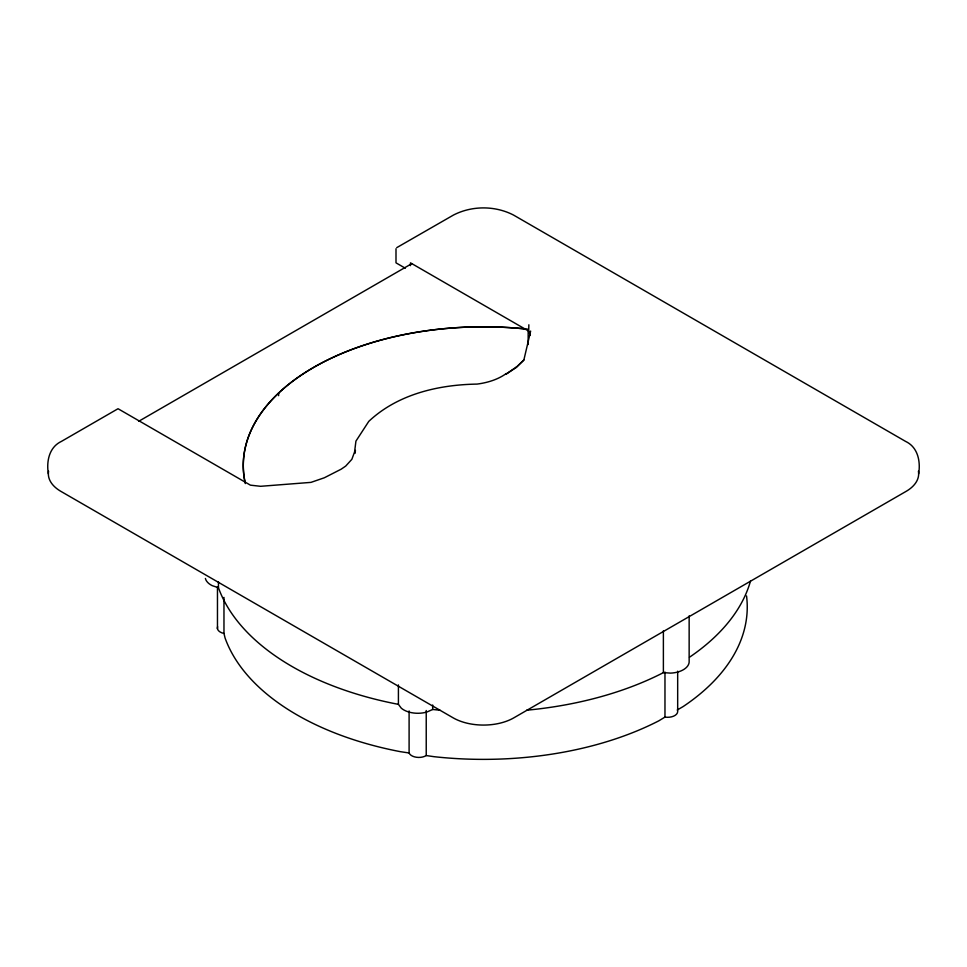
<?xml version="1.0" encoding="UTF-8"?>
<svg xmlns="http://www.w3.org/2000/svg" width="967" height="967" viewBox="0 0 967 967"><rect width="100%" height="100%" fill="white"/><g stroke="black" fill="none" stroke-linecap="round" stroke-linejoin="round"><path stroke-width="1.45" d="M355.082 453.305L355.421 450.356M523.86 360.026L515.979 367.641L523.86 360.026L530.641 331.065M505.826 374.314L516.112 367.17M528.852 324.779L528.707 331.113L530.158 335.38M506.95 373.576L514.843 368.391M506.297 373.528C497.751 379.668 487.416 382.727 477.082 384.092C438.341 384.733 397.775 394.137 368.79 421.358L355.929 441.133L354.563 452L351.855 459.325L345.702 466.082L341.158 469.188L324.344 477.771L310.975 482.376L260.582 486.304L250.417 485.156L118.034 408.727L61.429 441.399C49.051 447.201 46.319 461.452 48.35 473.842M677.674 671.183L677.674 711.724A10.008 5.778 0 0 1 664.97 717.079L658.89 720.79A263.882 152.351 0 0 1 433.978 756.678L426.229 755.553A10.008 5.778 0 0 1 416.33 757.246A10.008 5.778 0 0 1 409.101 752.979L400.531 751.697A263.701 152.254 0 0 1 225.069 637.99L223.969 633.433L223.969 597.401M677.238 710.02L683.101 706.587A263.882 152.351 0 0 0 746.536 595.902M138.632 421.346L411.773 263.653M396.76 247.637L453.499 215.037C471.944 205.536 495.044 205.524 513.489 215.037L905.583 441.399C917.961 447.201 920.681 461.464 918.65 473.842M439.973 710.201A270.651 156.255 0 0 1 432.708 709.464L426.943 712.014A19.969 11.531 0 0 1 401.281 708.17L398.416 704.351A270.47 156.146 0 0 1 218.445 587.731L212.208 585.651A19.969 11.531 0 0 1 205.391 578.471M526.689 710.201A270.651 156.255 0 0 0 663.422 672.621L670.542 673.117A19.981 11.544 0 0 0 689.145 662.214L689.145 615.87M528.707 331.113L410.467 262.843L410.467 265.623M405.318 268.222L395.999 262.843L395.999 248.749M664.97 672.029L664.97 717.079M663.386 630.786L663.386 672.645M528.163 329.517L528.163 344.542M432.672 705.003L432.672 709.488M426.229 710.503L426.229 755.553M409.101 710.938L409.101 752.979M398.416 684.914L398.416 704.351M278.617 392.675L278.617 395.66M218.445 581.747L218.445 587.731M217.466 586.764L217.466 628.804M750.513 580.962A270.651 156.255 0 0 1 689.495 657.222M245.11 482.569A240.142 138.644 0 0 1 525.516 328.949M223.969 633.445A10.008 5.778 0 0 1 217.611 626.725M245.34 483.573A240.203 138.68 0 0 1 528.103 329.227M48.592 471.243A43.007 24.828 0 0 0 60.933 491.393L453.088 717.804A43.007 24.828 0 0 0 513.912 717.792L906.043 491.405A43.007 24.828 0 0 0 918.42 471.255"/></g></svg>
